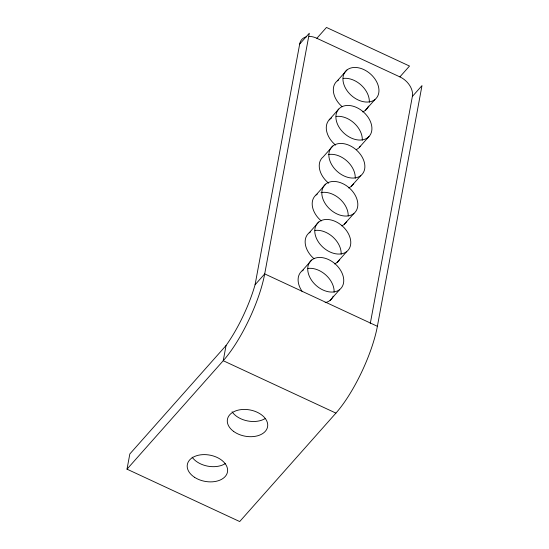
<?xml version="1.0" encoding="UTF-8"?>
<svg xmlns="http://www.w3.org/2000/svg" width="549" height="549" viewBox="0 0 549 549"><rect width="100%" height="100%" fill="white"/><g stroke="black" fill="none" stroke-linecap="round" stroke-linejoin="round"><path stroke-width="0.82" d="M127.011 469.162L129.832 453.961L226.051 345.52A63.753 17.685 -65.1 0 0 255.079 284.753L299.685 44.071L309.307 33.221L264.7 273.903A68.076 18.886 -65.1 0 1 223.23 360.72L127.011 469.162L239.693 521.55L335.919 413.109A68.076 18.886 -65.1 0 0 377.383 326.291L421.989 85.61L412.368 96.452L370.252 323.67M226.051 345.52L223.23 360.72L335.919 413.109M316.855 38.293L326.483 27.45L409.513 66.052L399.885 76.894L316.855 38.293A16.703 11.769 41.6 0 0 309.087 36.447M337.333 80.833L346.954 69.991M329.174 119.867L338.795 109.025M332.866 145.993L323.244 156.836A20.423 14.384 41.6 0 0 328.714 183.222M365.332 110.363L374.953 99.52A20.423 14.384 41.6 0 0 363.767 69.551A20.423 14.384 41.6 0 0 344.134 85.191A20.423 14.384 41.6 0 0 374.953 99.52M316.039 194.97L325.66 184.128M359.396 147.331L369.024 136.488A20.423 14.384 41.6 0 0 354.839 106.767A20.423 14.384 41.6 0 0 337.861 125.007A20.423 14.384 41.6 0 0 369.024 136.488M255.079 284.753L264.7 273.903L377.383 326.291M309.156 232.845L318.777 221.995M351.243 186.365L360.865 175.522A20.423 14.384 41.6 0 0 349.686 145.554A20.423 14.384 41.6 0 0 330.045 161.193A20.423 14.384 41.6 0 0 360.865 175.522M302.115 270.842L311.736 260M344.36 224.232L353.981 213.389A20.423 14.384 41.6 0 0 342.384 183.441A20.423 14.384 41.6 0 0 323.1 199.445A20.423 14.384 41.6 0 0 353.981 213.389M337.155 262.367L346.776 251.524A20.423 14.384 41.6 0 0 335.597 221.563A20.423 14.384 41.6 0 0 315.963 237.202A20.423 14.384 41.6 0 0 346.776 251.524M330.114 300.372L339.735 289.529A20.423 14.384 41.6 0 0 328.556 259.56A20.423 14.384 41.6 0 0 308.915 275.2A20.423 14.384 41.6 0 0 339.735 289.529M399.885 76.894A16.937 11.927 41.6 0 1 412.368 96.452M299.685 44.071A16.703 11.769 41.6 0 1 306.713 36.714M333.243 296.158A20.423 14.384 41.6 0 1 325.125 302.629M302.369 291.732A20.423 14.384 41.6 0 1 303.371 269.984M307.934 268.447A20.423 14.384 41.6 0 1 334.101 292.246M339.611 259.533A20.423 14.384 41.6 0 1 334.492 263.925M314.035 258.737A20.423 14.384 41.6 0 1 310.418 231.98M314.982 230.443A20.423 14.384 41.6 0 1 341.149 254.249M346.762 221.343A20.423 14.384 41.6 0 1 341.732 225.838M321.302 220.924A20.423 14.384 41.6 0 1 317.274 194.085M320.966 192.63A20.423 14.384 41.6 0 1 339.385 198.532A20.423 14.384 41.6 0 1 348.203 216.011M353.7 183.524A20.423 14.384 41.6 0 1 348.574 187.923M328.233 154.585A20.423 14.384 41.6 0 1 346.652 160.72A20.423 14.384 41.6 0 1 355.23 178.24M360.343 146.158A20.423 14.384 41.6 0 1 356.349 149.589M335.638 145.121A20.423 14.384 41.6 0 1 331.548 117.973M336.098 116.443A20.423 14.384 41.6 0 1 362.278 140.228M368.461 106.149A20.423 14.384 41.6 0 1 362.663 111.914M342.205 106.726A20.423 14.384 41.6 0 1 338.589 79.969M343.152 78.438A20.423 14.384 41.6 0 1 369.319 102.238M265.016 418.661A20.423 13.348 10.5 0 1 232.076 411.777M225.282 463.617A20.423 13.348 10.5 0 1 192.136 457.187M233.6 431.397A20.423 13.348 10.5 0 0 267.178 428.247A20.423 13.348 10.5 0 0 241.725 409.547A20.423 13.348 10.5 0 0 233.6 431.397M194.572 477.314A20.423 13.348 10.5 0 0 227.361 472.538A20.423 13.348 10.5 0 0 200.289 454.888A20.423 13.348 10.5 0 0 194.572 477.314"/></g></svg>
